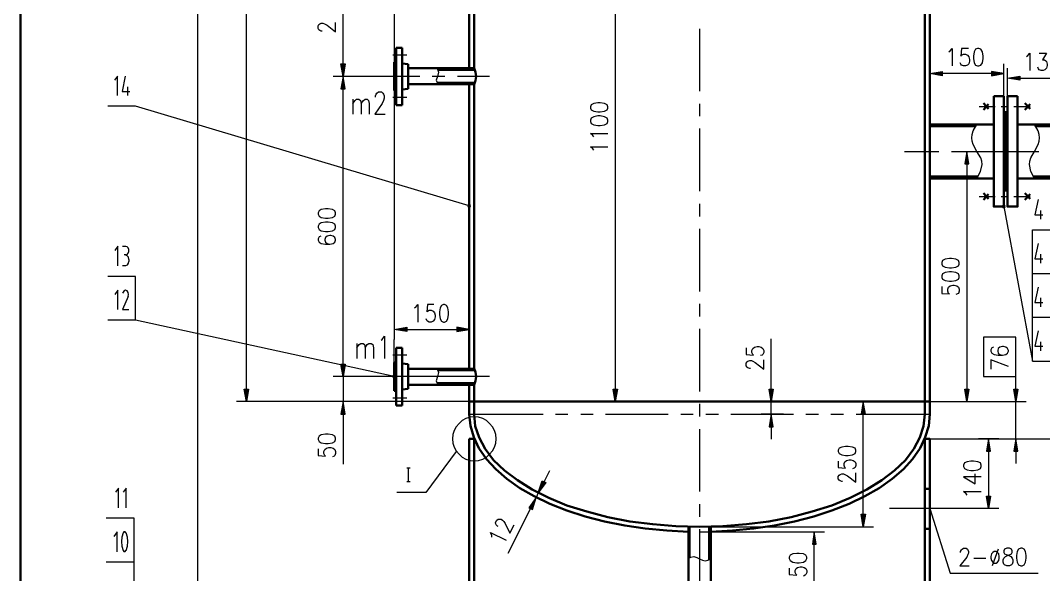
# Model space of a CAD drawing. Header units: millimetres. Extents: x -892 to 4698, y -3687 to 4524.
# Drawn here: x -892 to 1152, y -521 to 586 of the extents above; entities that cross this region are included whole.
import ezdxf

# ---------------------------------------------------------------- set-up
doc = ezdxf.new("R2010")
doc.units = ezdxf.units.MM
doc.layers.add('1', color=7, linetype='Continuous')

msp = doc.modelspace()

# ---------------------------------------------------------------- hatches: boundary and pattern name
h = msp.add_hatch(color=0)
h.dxf.hatch_style = 2
h.paths.add_polyline_path([(-251.6, 499.5), (-243.2, 499.5), (-247.1, 474.1)])
h = msp.add_hatch(color=0)
h.dxf.hatch_style = 2
h.paths.add_polyline_path([(-251.6, 449.3), (-243.2, 449.3), (-247.1, 474.1)])
h = msp.add_hatch(color=0)
h.dxf.hatch_style = 2
h.paths.add_polyline_path([(-145.4, 471.5), (-147.4, 472.8), (-147.4, 475.4), (-145.4, 476.7), (-142.8, 475.4), (-142.8, 472.8)])
h = msp.add_hatch(color=0)
h.dxf.hatch_style = 2
h.paths.add_polyline_path([(949.4, 483.9), (949.4, 475.4), (924.7, 479.9)])
h = msp.add_hatch(color=0)
h.dxf.hatch_style = 2
h.paths.add_polyline_path([(1047.9, 483.9), (1047.9, 475.4), (1072.6, 479.9)])
h = msp.add_hatch(color=0)
h.dxf.hatch_style = 2
h.paths.add_polyline_path([(1104.6, 474.7), (1104.6, 466.3), (1079.8, 470.8)])
h = msp.add_hatch(color=0)
h.dxf.hatch_style = 2
h.paths.add_polyline_path([(994.4, 299.4), (1002.9, 299.4), (998.3, 324.2)])
h = msp.add_hatch(color=0)
h.dxf.hatch_style = 2
h.paths.add_polyline_path([(1074.6, 321.6), (1072.6, 322.9), (1072.6, 325.5), (1074.6, 326.8), (1077.2, 325.5), (1077.2, 322.9)])
h = msp.add_hatch(color=0)
h.dxf.hatch_style = 2
h.paths.add_polyline_path([(1077.8, 321.6), (1075.9, 322.9), (1075.9, 325.5), (1077.8, 326.8), (1080.4, 325.5), (1080.4, 322.9)])
h = msp.add_hatch(color=0)
h.dxf.hatch_style = 2
h.paths.add_polyline_path([(-120, -27.1), (-120, -35.6), (-145.4, -31.6)])
h = msp.add_hatch(color=0)
h.dxf.hatch_style = 2
h.paths.add_polyline_path([(-20.3, -27.1), (-20.3, -35.6), (4.5, -31.6)])
h = msp.add_hatch(color=0)
h.dxf.hatch_style = 2
h.paths.add_polyline_path([(-251.6, -100.7), (-243.2, -100.7), (-247.1, -125.5)])
h = msp.add_hatch(color=0)
h.dxf.hatch_style = 2
h.paths.add_polyline_path([(-251.6, -100.7), (-243.2, -100.7), (-247.1, -125.5)])
h = msp.add_hatch(color=0)
h.dxf.hatch_style = 2
h.paths.add_polyline_path([(-145.4, -128.1), (-147.4, -126.8), (-147.4, -124.2), (-145.4, -122.9), (-142.8, -124.2), (-142.8, -126.8)])
h = msp.add_hatch(color=0)
h.dxf.hatch_style = 2
h.paths.add_polyline_path([(-444.5, -150.9), (-436.1, -150.9), (-440, -175.7)])
h = msp.add_hatch(color=0)
h.dxf.hatch_style = 2
h.paths.add_polyline_path([(292.5, -150.9), (301, -150.9), (296.4, -175.7)])
h = msp.add_hatch(color=0)
h.dxf.hatch_style = 2
h.paths.add_polyline_path([(604, -150.9), (611.9, -150.9), (608, -175.7)])
h = msp.add_hatch(color=0)
h.dxf.hatch_style = 2
h.paths.add_polyline_path([(994.4, -150.9), (1002.9, -150.9), (998.3, -175.7)])
h = msp.add_hatch(color=0)
h.dxf.hatch_style = 2
h.paths.add_polyline_path([(1092.2, -150.9), (1100.6, -150.9), (1096.7, -175.7)])
h = msp.add_hatch(color=0)
h.dxf.hatch_style = 2
h.paths.add_polyline_path([(-251.6, -200.4), (-243.2, -200.4), (-247.1, -175.7)])
h = msp.add_hatch(color=0)
h.dxf.hatch_style = 2
h.paths.add_polyline_path([(787.8, -200.4), (796.3, -200.4), (791.7, -175.7)])
h = msp.add_hatch(color=0)
h.dxf.hatch_style = 2
h.paths.add_polyline_path([(604, -225.8), (611.9, -225.8), (608, -200.4)])
h = msp.add_hatch(color=0)
h.dxf.hatch_style = 2
h.paths.add_polyline_path([(1038.1, -274.7), (1045.9, -274.7), (1042, -250)])
h = msp.add_hatch(color=0)
h.dxf.hatch_style = 2
h.paths.add_polyline_path([(1092.2, -274.7), (1100.6, -274.7), (1096.7, -250)])
h = msp.add_hatch(color=0)
h.dxf.hatch_style = 2
h.paths.add_polyline_path([(150.5, -334), (157.6, -337.3), (142.6, -358.1)])
h = msp.add_hatch(color=0)
h.dxf.hatch_style = 2
h.paths.add_polyline_path([(123.7, -387.5), (130.9, -391.4), (138.7, -367.3)])
h = msp.add_hatch(color=0)
h.dxf.hatch_style = 2
h.paths.add_polyline_path([(1038.1, -364.7), (1045.9, -364.7), (1042, -389.4)])
h = msp.add_hatch(color=0)
h.dxf.hatch_style = 2
h.paths.add_polyline_path([(787.8, -400.5), (796.3, -400.5), (791.7, -425.9)])
h = msp.add_hatch(color=0)
h.dxf.hatch_style = 2
h.paths.add_polyline_path([(690.1, -460.5), (697.9, -460.5), (694, -435.7)])

# ---------------------------------------------------------------- linework, layer by layer
at = {"layer": '1', "color": 0, "lineweight": 50}
for points in [[(-891.6, -3685.1), (-891.6, 4523.8), (4698, 4523.8), (4698, -3685.1), (-891.6, -3685.1)], [(914.9, -175.7), (914.9, 787.5)], [(924.7, -175.7), (924.7, 787.5)], [(4.5, 490.4), (4.5, 708)], [(14.9, 490.4), (14.9, 708)], [(-141.5, 531.4), (-141.5, 416.7)], [(-141.5, 531.4), (-129.1, 531.4)], [(-129.1, 416.7), (-129.1, 531.4)], [(-145.4, 446.1), (-145.4, 502.8)], [(-141.5, 502.8), (-145.4, 502.8)], [(-129.1, 500.1), (-117.4, 498.8)], [(-117.4, 449.3), (-117.4, 498.8)], [(14.9, 490.4), (-117.4, 490.4)], [(16.2, 487.1), (-58.1, 487.1)], [(14.3, 457.8), (17.5, 465.6), (18.8, 474.1), (17.5, 482.6), (14.3, 490.4)], [(14.9, 458.4), (-117.4, 458.4)], [(16.2, 461), (-60, 461)], [(4.5, 458.4), (4.5, -109.8)], [(14.9, 458.4), (14.9, -109.8)], [(-141.5, 446.1), (-145.4, 446.1)], [(-129.1, 448), (-117.4, 449.3)], [(1072.6, 434.3), (1072.6, 214), (1052.4, 214), (1052.4, 434.3)], [(1052.4, 434.3), (1072.6, 434.3)], [(1079.8, 434.3), (1079.8, 214), (1100, 214), (1100, 434.3)], [(1100, 434.3), (1079.8, 434.3)], [(-129.1, 416.7), (-141.5, 416.7)], [(1032.2, 420.6), (1042, 409.6)], [(1032.2, 407.6), (1042, 418.7)], [(1114.3, 420.6), (1124.8, 409.6)], [(1114.3, 407.6), (1124.8, 418.7)], [(1074.6, 402.4), (1072.6, 402.4)], [(1077.8, 402.4), (1074.6, 402.4)], [(1074.6, 402.4), (1074.6, 246)], [(1077.8, 402.4), (1077.8, 246)], [(1077.8, 402.4), (1079.8, 402.4)], [(1052.4, 378.3), (924.7, 378.3)], [(1016.6, 374.4), (924.7, 374.4)], [(1100, 378.3), (1227.7, 378.3)], [(1100, 270.1), (1227.7, 270.1), (1227.7, 378.3)], [(1135.8, 374.4), (1227.7, 374.4)], [(1020.5, 274), (924.7, 274)], [(1052.4, 270.1), (924.7, 270.1)], [(1131.9, 274), (1227.7, 274)], [(1074.6, 246), (1072.6, 246)], [(1074.6, 246), (1079.8, 246)], [(1032.2, 240.8), (1042, 229.7)], [(1032.2, 227.7), (1042, 238.8)], [(1114.3, 240.8), (1124.8, 229.7)], [(1114.3, 227.7), (1124.8, 238.8)], [(-141.5, -68.1), (-141.5, -183.5)], [(-141.5, -68.1), (-129.1, -68.1)], [(-129.1, -183.5), (-129.1, -68.1)], [(-145.4, -154.2), (-145.4, -97.5)], [(-141.5, -97.5), (-145.4, -97.5)], [(-129.1, -99.4), (-117.4, -100.7)], [(-117.4, -150.3), (-117.4, -100.7)], [(14.9, -109.8), (-117.4, -109.8)], [(16.2, -112.5), (-58.1, -112.5)], [(14.3, -141.8), (17.5, -134), (18.8, -125.5), (17.5, -117), (14.3, -109.2)], [(14.9, -141.8), (-117.4, -141.8)], [(16.2, -138.5), (-60, -138.5)], [(4.5, -175.7), (4.5, -141.8)], [(14.9, -175.7), (14.9, -141.8)], [(-141.5, -154.2), (-145.4, -154.2)], [(-129.1, -151.6), (-117.4, -150.3)], [(-129.1, -183.5), (-141.5, -183.5)], [(4.5, -175.7), (924.7, -175.7)], [(4.5, -175.7), (4.5, -200.4)], [(14.9, -175.7), (14.9, -200.4)], [(914.9, -175.7), (914.9, -200.4)], [(924.7, -175.7), (924.7, -200.4)], [(442.4, -435.7), (399.4, -433.1), (356.4, -429.2), (315.3, -423.3), (274.9, -414.8), (236.5, -405.1), (200, -393.3), (165.4, -379.7), (134.2, -364.7), (105.5, -348.4), (80.1, -330.1), (57.9, -310.6), (39, -290.4), (24, -268.9), (13.6, -246.7), (7.1, -223.9), (4.5, -200.4)], [(914.9, -200.4), (912.3, -224.5), (904.5, -247.4), (892.7, -270.2), (875.8, -292.3), (854.3, -313.2), (828.9, -332.7), (798.9, -351), (765.7, -367.9), (729.2, -382.9), (689.4, -395.3), (647.7, -406.4), (603.4, -414.8), (558.4, -420.7), (511.5, -424.6), (464.6, -425.9), (417.7, -424.6), (371.4, -420.7), (325.8, -414.8), (281.5, -406.4), (239.7, -395.3), (200, -382.9), (163.5, -367.9), (130.3, -351), (100.9, -332.7), (74.9, -313.2), (53.4, -292.3), (36.4, -270.2), (24.7, -247.4), (16.9, -224.5), (14.9, -200.4)], [(924.7, -200.4), (922.7, -223.9), (915.6, -246.7), (905.1, -268.9), (890.1, -290.4), (871.9, -310.6), (849.7, -330.1), (823.7, -348.4), (795, -364.7), (763.7, -379.7), (729.2, -393.3), (692.7, -405.1), (654.2, -414.8), (614.5, -423.3), (572.8, -429.2), (530.4, -433.1), (487.4, -435.7)], [(924.7, -200.4), (922.7, -223.9), (915.6, -246.7), (905.1, -268.9), (890.1, -290.4), (871.9, -310.6), (849.7, -330.1), (823.7, -348.4), (795, -364.7), (763.7, -379.7), (729.2, -393.3), (692.7, -405.1), (654.2, -414.8), (614.5, -423.3), (572.8, -429.2), (530.4, -433.1), (487.4, -435.7)], [(4.5, -771.3), (4.5, -505.4), (4.5, -250)], [(14.9, -250), (4.5, -250)], [(14.9, -771.3), (14.9, -505.4), (14.9, -250)], [(914.9, -1415.2), (914.9, -771.3), (914.9, -250), (924.7, -250), (924.7, -771.3), (924.7, -1415.2)], [(924.7, -349.7), (914.9, -349.7)], [(442.4, -425.3), (442.4, -553.7)], [(445, -425.3), (445, -487.8)], [(484.1, -425.3), (484.1, -491.7)], [(487.4, -425.3), (487.4, -553.7)], [(924.7, -429.8), (914.9, -429.8)]]:
    msp.add_lwpolyline(points, dxfattribs=at)
at = {"layer": '1', "color": 0, "lineweight": 25}
for points in [[(-537.7, 4098.2), (-537.7, -1404.1)], [(-440, -150.9), (-440, 2440.3)], [(296.4, 899), (296.4, -150.9)], [(-247.1, 499.5), (-247.1, 698.9)], [(-145.4, 706.7), (-145.4, -51.2)], [(-288.8, 564.7), (-290.7, 564.7), (-294, 566), (-296, 567.3), (-297.3, 569.9), (-297.3, 575.1), (-296, 577.7), (-294, 579), (-290.7, 580.3), (-287.5, 580.3), (-284.2, 579), (-279, 576.4), (-262.1, 563.4), (-262.1, 581.6)], [(464.6, 569.2), (464.6, 444.8)], [(-120, 516.4), (-148, 516.4)], [(962.5, 523), (965.1, 524.9), (969, 529.5), (969, 494.9)], [(1001.6, 529.5), (987.9, 529.5), (986.6, 514.5), (987.9, 516.4), (991.8, 518.4), (995.7, 518.4), (999.6, 516.4), (1002.9, 513.2), (1004.2, 508), (1004.2, 504.7), (1002.9, 499.5), (999.6, 496.2), (995.7, 494.9), (991.8, 494.9), (987.9, 496.2), (986.6, 498.2), (985.3, 501.4)], [(1019.8, 529.5), (1015.9, 528.2), (1013.3, 523), (1012, 514.5), (1012, 509.9), (1013.3, 501.4), (1015.9, 496.2), (1019.8, 494.9), (1022.4, 494.9), (1026.3, 496.2), (1029.6, 501.4), (1030.9, 509.9), (1030.9, 514.5), (1029.6, 523), (1026.3, 528.2), (1022.4, 529.5), (1019.8, 529.5)], [(1117.6, 513.8), (1120.2, 515.8), (1124.1, 520.3), (1124.1, 485.8)], [(1143, 520.3), (1158, 520.3), (1149.5, 507.3), (1153.4, 507.3), (1156.7, 505.4), (1158, 504.1), (1159.3, 498.8), (1159.3, 495.6), (1158, 490.4), (1154.7, 487.1), (1150.8, 485.8), (1146.9, 485.8), (1143, 487.1), (1141.7, 489.1), (1140.4, 492.3)], [(-251.6, 499.5), (-243.2, 499.5), (-247.1, 474.1), (-251.6, 499.5)], [(924.7, 461), (924.7, 499.5)], [(1072.6, 434.3), (1072.6, 499.5)], [(-698.1, 435.6), (-698.1, 474.7), (-703.9, 466.3)], [(-682.4, 474.7), (-688.3, 444.1), (-673.3, 444.1)], [(-158.4, 474.1), (-267.3, 474.1)], [(-180.6, 474.1), (-267.3, 474.1)], [(-251.6, 449.3), (-243.2, 449.3), (-247.1, 474.1), (-251.6, 449.3)], [(-93.9, 474.1), (-158.4, 474.1)], [(-43.7, 474.1), (-69.2, 474.1)], [(-59.4, 490.4), (-56.8, 482.6), (-58.7, 474.1), (-61.3, 466.3), (-58.1, 458.4)], [(45.5, 474.1), (-19, 474.1)], [(949.4, 483.9), (949.4, 475.4), (924.7, 479.9), (949.4, 483.9)], [(1047.9, 479.9), (949.4, 479.9)], [(1047.9, 483.9), (1047.9, 475.4), (1072.6, 479.9), (1047.9, 483.9)], [(1079.8, 434.3), (1079.8, 490.4)], [(1104.6, 474.7), (1104.6, 466.3), (1079.8, 470.8), (1104.6, 474.7)], [(1104.6, 470.8), (1203, 470.8)], [(-677.9, 453.2), (-677.9, 435.6)], [(-247.1, -100.7), (-247.1, 449.3)], [(-182.6, 432.4), (-182.6, 435), (-181.3, 438.9), (-180, 440.8), (-176.7, 443.4), (-170.8, 443.4), (-167.6, 440.8), (-166.3, 438.9), (-165, 435), (-165, 430.4), (-166.3, 425.9), (-168.9, 420), (-183.9, 398.5), (-163, 398.5)], [(-120, 431.7), (-148, 431.7)], [(4.5, 215.4), (-661.6, 414.8), (-717, 414.8)], [(-227.5, 428.5), (-227.5, 398.5)], [(-227.5, 420), (-223, 425.9), (-220.4, 428.5), (-215.8, 428.5), (-212.5, 425.9), (-211.2, 420), (-211.2, 398.5)], [(-211.2, 420), (-206.7, 425.9), (-203.4, 428.5), (-198.9, 428.5), (-196.2, 425.9), (-194.9, 420), (-194.9, 398.5)], [(246.9, 410.9), (248.2, 407), (253.4, 404.3), (261.9, 403), (266.5, 403), (274.9, 404.3), (280.1, 407), (281.5, 410.9), (281.5, 413.5), (280.1, 417.4), (274.9, 420), (266.5, 421.3), (261.9, 421.3), (253.4, 420), (248.2, 417.4), (246.9, 413.5), (246.9, 410.9)], [(464.6, 419.3), (464.6, 394.6)], [(1023.1, 414.1), (1055, 414.1)], [(1067.4, 414.1), (1079.8, 414.1)], [(1092.8, 414.1), (1124.8, 414.1)], [(246.9, 384.1), (248.2, 380.2), (253.4, 377.6), (261.9, 376.3), (266.5, 376.3), (274.9, 377.6), (280.1, 380.2), (281.5, 384.1), (281.5, 386.7), (280.1, 390.7), (274.9, 393.3), (266.5, 395.2), (261.9, 395.2), (253.4, 393.3), (248.2, 390.7), (246.9, 386.7), (246.9, 384.1)], [(464.6, 369.8), (464.6, 244.7)], [(1018.5, 270.1), (1025.7, 284.4), (1029, 298.1), (1028.3, 304.6), (1026.3, 311.2), (1018.5, 324.2), (1011.4, 337.9), (1009.4, 344.4), (1008.8, 351.6), (1009.4, 358.1), (1011.4, 365.2), (1018.5, 378.3)], [(1133.9, 270.1), (1126.7, 284.4), (1123.5, 298.1), (1124.1, 304.6), (1126.1, 311.2), (1133.9, 324.2), (1141, 337.9), (1143, 344.4), (1143.7, 351.6), (1143, 358.1), (1141, 365.2), (1133.9, 378.3)], [(253.4, 353.5), (251.5, 356.1), (246.9, 360), (281.5, 360)], [(253.4, 326.8), (251.5, 329.4), (246.9, 333.3), (281.5, 333.3)], [(873.8, 324.2), (942.9, 324.2)], [(967.7, 324.2), (992.5, 324.2)], [(974.9, 324.2), (1018.5, 324.2)], [(994.4, 299.4), (1002.9, 299.4), (998.3, 324.2), (994.4, 299.4)], [(1017.9, 324.2), (1142.3, 324.2)], [(998.3, 299.4), (998.3, -150.9)], [(1023.1, 234.3), (1055, 234.3)], [(1067.4, 234.3), (1079.8, 234.3)], [(1092.8, 234.3), (1124.8, 234.3)], [(1141, 228.4), (1134.5, 197.8), (1150.2, 197.8)], [(-297.3, 199.1), (-295.3, 195.1), (-290.7, 192.5), (-282.3, 191.2), (-277.1, 191.2), (-268.6, 192.5), (-264, 195.1), (-262.1, 199.1), (-262.1, 201.7), (-264, 205.6), (-268.6, 208.2), (-277.1, 209.5), (-282.3, 209.5), (-290.7, 208.2), (-295.3, 205.6), (-297.3, 201.7), (-297.3, 199.1)], [(4.5, 218), (2.5, 217.3), (1.9, 215.4), (2.5, 213.4), (4.5, 212.7), (6.4, 213.4), (7.1, 215.4), (6.4, 217.3), (4.5, 218)], [(4.5, 216.7), (3.2, 216), (3.8, 214), (5.1, 214), (5.8, 216), (4.5, 216.7)], [(464.6, 219.3), (464.6, 194.5)], [(1072.6, 216.7), (1070.7, 216), (1070, 214), (1070.7, 212.1), (1072.6, 211.4), (1074.6, 212.1), (1075.2, 214), (1074.6, 216), (1072.6, 216.7)], [(1072.6, 215.4), (1071.3, 214.7), (1072, 212.7), (1073.3, 212.7), (1073.9, 214.7), (1072.6, 215.4)], [(1072.6, 214), (1130, -94.9), (1177.5, -94.9)], [(1145.6, 206.2), (1145.6, 188.6)], [(-297.3, 172.3), (-295.3, 168.4), (-290.7, 165.8), (-282.3, 164.5), (-277.1, 164.5), (-268.6, 165.8), (-264, 168.4), (-262.1, 172.3), (-262.1, 174.9), (-264, 178.9), (-268.6, 181.5), (-277.1, 182.8), (-282.3, 182.8), (-290.7, 181.5), (-295.3, 178.9), (-297.3, 174.9), (-297.3, 172.3)], [(464.6, 169.7), (464.6, 44.6)], [(1130, 80.5), (1130, 167.8), (1176.2, 167.8)], [(-292, 154.7), (-295.3, 153.4), (-297.3, 149.5), (-297.3, 146.9), (-295.3, 143), (-290.7, 140.4), (-282.3, 139.1), (-273.8, 139.1), (-267.3, 140.4), (-264, 143), (-262.1, 146.9), (-262.1, 148.2), (-264, 152.1), (-267.3, 154.7), (-271.8, 156), (-273.8, 156), (-279, 154.7), (-282.3, 152.1), (-283.6, 148.2), (-283.6, 146.9), (-282.3, 143), (-279, 140.4), (-273.8, 139.1)], [(-696.8, 95.4), (-696.8, 135.2), (-703.3, 126.1)], [(-687.6, 135.2), (-681.1, 135.2)], [(-681.1, 117.6), (-678.5, 118.2), (-676.5, 120.9), (-675.2, 124.1), (-675.2, 128), (-676.5, 131.3), (-678.5, 133.9), (-681.1, 134.5)], [(1141, 140.4), (1134.5, 109.8), (1150.2, 109.8)], [(-681.1, 117.6), (-684.4, 117.6)], [(-675.2, 108.5), (-675.9, 113), (-678.5, 115.6), (-681.1, 116.9)], [(-681.1, 96.1), (-677.9, 97.4), (-675.9, 100.7), (-675.2, 104.6)], [(-675.2, 108.5), (-675.2, 104.6)], [(948.8, 99.3), (950.1, 95.4), (955.3, 92.8), (963.8, 91.5), (968.3, 91.5), (976.8, 92.8), (982, 95.4), (983.3, 99.3), (983.3, 102), (982, 106.5), (976.8, 109.1), (968.3, 110.4), (963.8, 110.4), (955.3, 109.1), (950.1, 106.5), (948.8, 102), (948.8, 99.3)], [(1145.6, 118.9), (1145.6, 101.3)], [(-681.1, 95.4), (-687.6, 95.4)], [(948.8, 72.6), (950.1, 68.7), (955.3, 66.1), (963.8, 64.8), (968.3, 64.8), (976.8, 66.1), (982, 68.7), (983.3, 72.6), (983.3, 75.9), (982, 79.8), (976.8, 82.4), (968.3, 83.7), (963.8, 83.7), (955.3, 82.4), (950.1, 79.8), (948.8, 75.9), (948.8, 72.6)], [(-661.6, -12.7), (-661.6, 74.6), (-717, 74.6)], [(1130, -6.9), (1130, 80.5), (1176.2, 80.5)], [(-697.4, 8.1), (-697.4, 47.2), (-703.3, 38.7)], [(-676.5, 34.2), (-675.9, 38.7), (-676.5, 42.7), (-678.5, 45.9), (-681.8, 47.2), (-685, 45.3), (-687.6, 41.3)], [(948.8, 54.4), (948.8, 40.7), (963.8, 39.4), (961.8, 40.7), (960.5, 45.3), (960.5, 49.2), (961.8, 53.1), (965.1, 55.7), (970.3, 57), (973.6, 57), (978.8, 55.7), (982, 53.1), (983.3, 49.2), (983.3, 45.3), (982, 40.7), (980.1, 39.4), (976.8, 38.1)], [(1141, 53.1), (1134.5, 22.4), (1150.2, 22.4)], [(-676.5, 34.2), (-687.6, 8.1), (-675.2, 8.1)], [(1145.6, 31.6), (1145.6, 14)], [(-104.4, 12), (-101.7, 13.3), (-97.8, 18.5), (-97.8, -16.7)], [(-65.9, 18.5), (-78.9, 18.5), (-80.2, 3.5), (-78.9, 4.9), (-75, 6.8), (-71.1, 6.8), (-67.2, 4.9), (-64.6, 1.6), (-63.3, -3), (-63.3, -6.2), (-64.6, -11.4), (-67.2, -14.7), (-71.1, -16.7), (-75, -16.7), (-78.9, -14.7), (-80.2, -13.4), (-81.5, -10.1)], [(-47, 18.5), (-50.9, 16.6), (-53.5, 12), (-54.8, 3.5), (-54.8, -1.7), (-53.5, -10.1), (-50.9, -14.7), (-47, -16.7), (-44.4, -16.7), (-40.5, -14.7), (-37.9, -10.1), (-36.6, -1.7), (-36.6, 3.5), (-37.9, 12), (-40.5, 16.6), (-44.4, 18.5), (-47, 18.5)], [(464.6, 19.8), (464.6, -5.6)], [(-145.4, -125.5), (-661.6, -12.7), (-717, -12.7)], [(4.5, -93.6), (4.5, -11.4)], [(1130, -94.9), (1130, -6.9), (1178.2, -6.9)], [(-120, -27.1), (-120, -35.6), (-145.4, -31.6), (-120, -27.1)], [(-120, -31.6), (-20.3, -31.6)], [(-20.3, -27.1), (-20.3, -35.6), (4.5, -31.6), (-20.3, -27.1)], [(464.6, -30.3), (464.6, -155.5)], [(1141, -34.2), (1134.5, -64.9), (1150.2, -64.9)], [(-219.7, -59.7), (-219.7, -89.6)], [(-219.7, -68.1), (-215.1, -61.6), (-211.9, -59.7), (-207.3, -59.7), (-204.7, -61.6), (-203.4, -68.1), (-203.4, -89.6)], [(-203.4, -68.1), (-198.9, -61.6), (-195.6, -59.7), (-191, -59.7), (-187.8, -61.6), (-186.5, -68.1), (-186.5, -89.6)], [(-171.5, -53.1), (-168.9, -51.2), (-164.3, -44.7), (-164.3, -89.6)], [(-145.4, -97.5), (-145.4, -51.2)], [(608, -150.9), (608, -50.5)], [(1096.7, -125.5), (1096.7, -46.6), (1031.6, -46.6), (1031.6, -125.5), (1096.7, -125.5)], [(1096.7, -150.9), (1096.7, -46.6)], [(1145.6, -56.4), (1145.6, -74)], [(-247.1, -100.7), (-247.1, -76)], [(557.8, -68.1), (557.8, -81.2), (572.8, -82.5), (571.5, -81.2), (569.5, -77.3), (569.5, -73.4), (571.5, -69.4), (574.7, -66.8), (579.9, -65.5), (583.2, -65.5), (587.8, -66.8), (591, -69.4), (593, -73.4), (593, -77.3), (591, -81.2), (589.7, -82.5), (586.4, -83.8)], [(1051.8, -66.8), (1048.5, -68.1), (1046.5, -72), (1046.5, -74.7), (1048.5, -78.6), (1053.1, -81.2), (1061.5, -82.5), (1070, -82.5), (1076.5, -81.2), (1079.8, -78.6), (1081.7, -74.7), (1081.7, -73.4), (1079.8, -69.4), (1076.5, -66.8), (1072, -65.5), (1070, -65.5), (1064.8, -66.8), (1061.5, -69.4), (1060.2, -73.4), (1060.2, -74.7), (1061.5, -78.6), (1064.8, -81.2), (1070, -82.5)], [(-251.6, -100.7), (-243.2, -100.7), (-247.1, -125.5), (-251.6, -100.7)], [(-251.6, -100.7), (-243.2, -100.7), (-247.1, -125.5), (-251.6, -100.7)], [(-120, -83.1), (-148, -83.1)], [(566.2, -109.2), (564.9, -109.2), (561, -107.9), (559.7, -106.6), (557.8, -104), (557.8, -98.8), (559.7, -96.2), (561, -94.9), (564.9, -93.6), (568.2, -93.6), (571.5, -94.9), (576, -97.5), (593, -110.5), (593, -92.3)], [(1081.7, -105.3), (1046.5, -92.3), (1046.5, -110.5)], [(-59.4, -109.8), (-56.8, -117.7), (-58.7, -125.5), (-61.3, -134), (-58.1, -141.8)], [(33.2, -125.5), (-267.3, -125.5)], [(-163, -125.5), (-267.3, -125.5)], [(-247.1, -125.5), (-247.1, -175.7)], [(-93.9, -125.5), (-158.4, -125.5)], [(-145.4, -122.9), (-147.4, -123.5), (-148, -125.5), (-147.4, -127.4), (-145.4, -128.1), (-143.5, -127.4), (-142.8, -125.5), (-143.5, -123.5), (-145.4, -122.9)], [(-145.4, -124.2), (-146.7, -124.8), (-146.1, -126.8), (-144.8, -126.8), (-144.1, -124.8), (-145.4, -124.2)], [(-43.7, -125.5), (-69.2, -125.5)], [(45.5, -125.5), (-19, -125.5)], [(-444.5, -150.9), (-436.1, -150.9), (-440, -175.7), (-444.5, -150.9)], [(292.5, -150.9), (301, -150.9), (296.4, -175.7), (292.5, -150.9)], [(604, -150.9), (611.9, -150.9), (608, -175.7), (604, -150.9)], [(994.4, -150.9), (1002.9, -150.9), (998.3, -175.7), (994.4, -150.9)], [(1092.2, -150.9), (1100.6, -150.9), (1096.7, -175.7), (1092.2, -150.9)], [(-212.5, -175.7), (-460.2, -175.7)], [(28.6, -175.7), (-267.3, -175.7)], [(-251.6, -200.4), (-243.2, -200.4), (-247.1, -175.7), (-251.6, -200.4)], [(-120, -168.5), (-148, -168.5)], [(364.2, -175.7), (276.9, -175.7)], [(464.6, -180.2), (464.6, -205.6)], [(627.5, -175.7), (587.8, -175.7)], [(608, -200.4), (608, -175.7)], [(632.7, -175.7), (811.9, -175.7)], [(787.8, -200.4), (796.3, -200.4), (791.7, -175.7), (787.8, -200.4)], [(851, -175.7), (1018.5, -175.7)], [(924.7, -175.7), (1116.9, -175.7)], [(1096.7, -250), (1096.7, -175.7)], [(-247.1, -200.4), (-247.1, -300.8)], [(4.5, -200.4), (152.4, -200.4)], [(177.2, -200.4), (201.9, -200.4)], [(227.4, -200.4), (252.1, -200.4)], [(276.9, -200.4), (402, -200.4)], [(427.4, -200.4), (452.2, -200.4)], [(477, -200.4), (502.4, -200.4)], [(527.1, -200.4), (652.3, -200.4)], [(632.7, -200.4), (587.8, -200.4)], [(604, -225.8), (611.9, -225.8), (608, -200.4), (604, -225.8)], [(677, -200.4), (702.5, -200.4)], [(727.2, -200.4), (752, -200.4)], [(777.4, -200.4), (924.7, -200.4)], [(791.7, -400.5), (791.7, -200.4)], [(14.9, -206.3), (6.4, -207), (-2, -209.6), (-9.2, -213.5), (-15.7, -219.3), (-21.6, -225.8), (-25.5, -233), (-28.1, -241.5), (-28.8, -250), (-28.1, -258.4), (-25.5, -266.9), (-21.6, -274.1), (-15.7, -280.6), (-9.2, -286.5), (-2, -290.4), (6.4, -293), (14.9, -293.6), (23.4, -293), (31.9, -290.4), (39, -286.5), (45.5, -280.6), (51.4, -274.1), (55.3, -266.9), (57.9, -258.4), (58.6, -250), (57.9, -241.5), (55.3, -233), (51.4, -225.8), (45.5, -219.3), (39, -213.5), (31.9, -209.6), (23.4, -207), (14.9, -206.3)], [(-297.3, -251.3), (-295.3, -255.2), (-290.7, -257.8), (-282.3, -259.1), (-277.1, -259.1), (-268.6, -257.8), (-264, -255.2), (-262.1, -251.3), (-262.1, -248.7), (-264, -244.7), (-268.6, -242.1), (-277.1, -240.8), (-282.3, -240.8), (-290.7, -242.1), (-295.3, -244.7), (-297.3, -248.7), (-297.3, -251.3)], [(464.6, -230.4), (464.6, -355.5)], [(608, -225.8), (608, -250.6)], [(741.6, -275.4), (743.5, -279.3), (748.7, -281.9), (756.5, -283.2), (761.8, -283.2), (770.2, -281.9), (775.4, -279.3), (776.7, -275.4), (776.7, -272.8), (775.4, -268.9), (770.2, -266.3), (761.8, -265), (756.5, -265), (748.7, -266.3), (743.5, -268.9), (741.6, -272.8), (741.6, -275.4)], [(924.7, -250), (1116.9, -250)], [(1062.2, -250), (1021.8, -250)], [(1038.1, -274.7), (1045.9, -274.7), (1042, -250), (1038.1, -274.7)], [(1042, -250), (1281.2, -250)], [(1092.2, -274.7), (1100.6, -274.7), (1096.7, -250), (1092.2, -274.7)], [(-297.3, -270.2), (-297.3, -283.2), (-282.3, -284.5), (-283.6, -283.2), (-285.5, -279.3), (-285.5, -275.4), (-283.6, -271.5), (-280.3, -268.9), (-275.8, -267.6), (-271.8, -267.6), (-267.3, -268.9), (-264, -271.5), (-262.1, -275.4), (-262.1, -279.3), (-264, -283.2), (-265.3, -284.5), (-268.6, -285.8)], [(-21.6, -275.4), (-82.2, -357.5)], [(1042, -274.7), (1042, -364.7)], [(1096.7, -274.7), (1096.7, -299.5)], [(741.6, -294.3), (741.6, -307.3), (756.5, -308.6), (755.2, -307.3), (753.3, -303.4), (753.3, -299.5), (755.2, -295.6), (758.5, -293), (763.7, -291.7), (767, -291.7), (771.5, -293), (775.4, -295.6), (776.7, -299.5), (776.7, -303.4), (775.4, -307.3), (773.5, -308.6), (770.2, -309.9)], [(991.8, -305.4), (993.8, -309.3), (999, -311.9), (1006.8, -313.2), (1012, -313.2), (1020.5, -311.9), (1025.7, -309.3), (1027, -305.4), (1027, -302.8), (1025.7, -298.2), (1020.5, -295.6), (1012, -294.3), (1006.8, -294.3), (999, -295.6), (993.8, -298.2), (991.8, -302.8), (991.8, -305.4)], [(-120, -308), (-113.5, -308)], [(-117.4, -308), (-117.4, -335.3)], [(154.4, -336), (165.4, -313.2)], [(750, -335.3), (748.7, -335.3), (745.5, -334), (743.5, -332.7), (741.6, -330.1), (741.6, -324.9), (743.5, -322.3), (745.5, -321), (748.7, -319.7), (752, -319.7), (755.2, -321), (760.5, -323.6), (776.7, -336.6), (776.7, -317.7)], [(1027, -326.2), (991.8, -326.2), (1015.3, -339.9), (1015.3, -319.7)], [(-120, -335.3), (-113.5, -335.3)], [(150.5, -334), (157.6, -337.3), (142.6, -358.1), (150.5, -334)], [(-696.1, -387.5), (-696.1, -348.4), (-702, -356.8)], [(-680.5, -387.5), (-680.5, -348.4), (-686.3, -356.8)], [(-82.2, -357.5), (-140.2, -357.5)], [(141.3, -368.6), (120.5, -358.1)], [(123.7, -387.5), (130.9, -391.4), (138.7, -367.3), (123.7, -387.5)], [(145.2, -359.4), (125, -349)], [(142.6, -358.1), (138.7, -367.3)], [(999, -362.7), (997, -360.1), (991.8, -355.5), (1027, -355.5)], [(1038.1, -364.7), (1045.9, -364.7), (1042, -389.4), (1038.1, -364.7)], [(464.6, -380.3), (464.6, -405.7)], [(-664.2, -496.3), (-664.2, -408.3), (-720.2, -408.3)], [(127, -389.4), (82, -478.7)], [(787.8, -400.5), (796.3, -400.5), (791.7, -425.9), (787.8, -400.5)], [(1034.8, -389.4), (843.9, -389.4)], [(924.7, -389.4), (965.1, -518.5)], [(1062.2, -389.4), (1021.8, -389.4)], [(62.5, -425.3), (61.2, -424.6), (58.6, -422), (57.9, -420.1), (57.3, -416.8), (59.9, -412.2), (62.5, -410.3), (64.4, -410.3), (68.3, -410.3), (71, -412.2), (73.6, -414.8), (76.8, -419.4), (85.9, -438.3), (94.4, -422)], [(464.6, -425.9), (811.9, -425.9)], [(-698.7, -475.5), (-698.7, -435.7), (-705.2, -444.8)], [(-681.1, -437.7), (-682.4, -435.7), (-685, -435.7), (-686.3, -437.7), (-688.9, -446.1), (-689.6, -455.2), (-688.9, -464.4), (-686.3, -472.8)], [(-680.5, -472.8), (-677.9, -464.4), (-677.2, -455.2), (-677.9, -446.1), (-680.5, -437.7)], [(50.1, -446.1), (50.1, -442.9), (47.5, -437), (78.8, -452.6)], [(464.6, -430.5), (464.6, -555.6)], [(464.6, -435.7), (714.2, -435.7)], [(690.1, -460.5), (697.9, -460.5), (694, -435.7), (690.1, -460.5)], [(694, -560.8), (694, -460.5)], [(985.9, -476.8), (985.9, -474.8), (987.9, -471.5), (989.2, -470.2), (991.8, -468.3), (997, -468.3), (999.6, -470.2), (1000.9, -471.5), (1002.2, -474.8), (1002.2, -478.1), (1000.9, -481.3), (998.3, -486.5), (984.6, -503.5), (1003.5, -503.5)], [(1078.5, -468.3), (1073.9, -470.2), (1072.6, -473.5), (1072.6, -476.8), (1073.9, -480), (1077.2, -481.3), (1082.4, -483.3), (1086.3, -485.2), (1088.9, -488.5), (1090.2, -491.7), (1090.2, -496.3), (1088.9, -500.2), (1087.6, -501.5), (1083.7, -503.5), (1078.5, -503.5), (1073.9, -501.5), (1072.6, -500.2), (1071.3, -496.3), (1071.3, -491.7), (1072.6, -488.5), (1075.9, -485.2), (1079.8, -483.3), (1085, -481.3), (1087.6, -480), (1088.9, -476.8), (1088.9, -473.5), (1087.6, -470.2), (1083.7, -468.3), (1078.5, -468.3)], [(1106.5, -468.3), (1101.9, -470.2), (1099.3, -474.8), (1098, -483.3), (1098, -488.5), (1099.3, -496.3), (1101.9, -501.5), (1106.5, -503.5), (1109.1, -503.5), (1113, -501.5), (1115.6, -496.3), (1116.9, -488.5), (1116.9, -483.3), (1115.6, -474.8), (1113, -470.2), (1109.1, -468.3), (1106.5, -468.3)], [(-686.3, -472.8), (-685, -474.8), (-682.4, -474.8), (-681.1, -472.8)], [(442.4, -489.1), (447.6, -486.5), (453.5, -485.2), (459.4, -487.2), (464.6, -489.8), (470.4, -492.4), (475.7, -493.7), (481.5, -492.4), (487.4, -490.4)], [(643.8, -489.1), (645.8, -493), (651, -496.3), (658.8, -497.6), (664, -497.6), (672.5, -496.3), (677, -493), (679, -489.1), (679, -486.5), (677, -482.6), (672.5, -480), (664, -478.7), (658.8, -478.7), (651, -480), (645.8, -482.6), (643.8, -486.5), (643.8, -489.1)], [(1012.7, -488.5), (1036.8, -488.5)], [(1053.1, -474.8), (1050.5, -476.8), (1047.9, -480), (1046.5, -485.2), (1046.5, -488.5), (1047.9, -493), (1050.5, -496.3), (1053.1, -498.3), (1057, -498.3), (1059.6, -496.3), (1062.2, -493), (1063.5, -488.5), (1063.5, -485.2), (1062.2, -480), (1059.6, -476.8), (1057, -474.8), (1053.1, -474.8)], [(1060.9, -470.2), (1049.2, -503.5)], [(-664.2, -583.6), (-664.2, -496.3), (-720.2, -496.3)], [(643.8, -508), (643.8, -521.1), (658.8, -522.4), (657.5, -521.1), (655.5, -517.2), (655.5, -513.3), (657.5, -509.3), (660.7, -506.7), (666, -505.4), (669.2, -505.4), (673.8, -506.7), (677, -509.3), (679, -513.3), (679, -517.2), (677, -521.1), (675.7, -522.4), (672.5, -524.3)], [(965.1, -518.5), (1141, -518.5)]]:
    msp.add_lwpolyline(points, dxfattribs=at)

doc.saveas('drawing.dxf')
